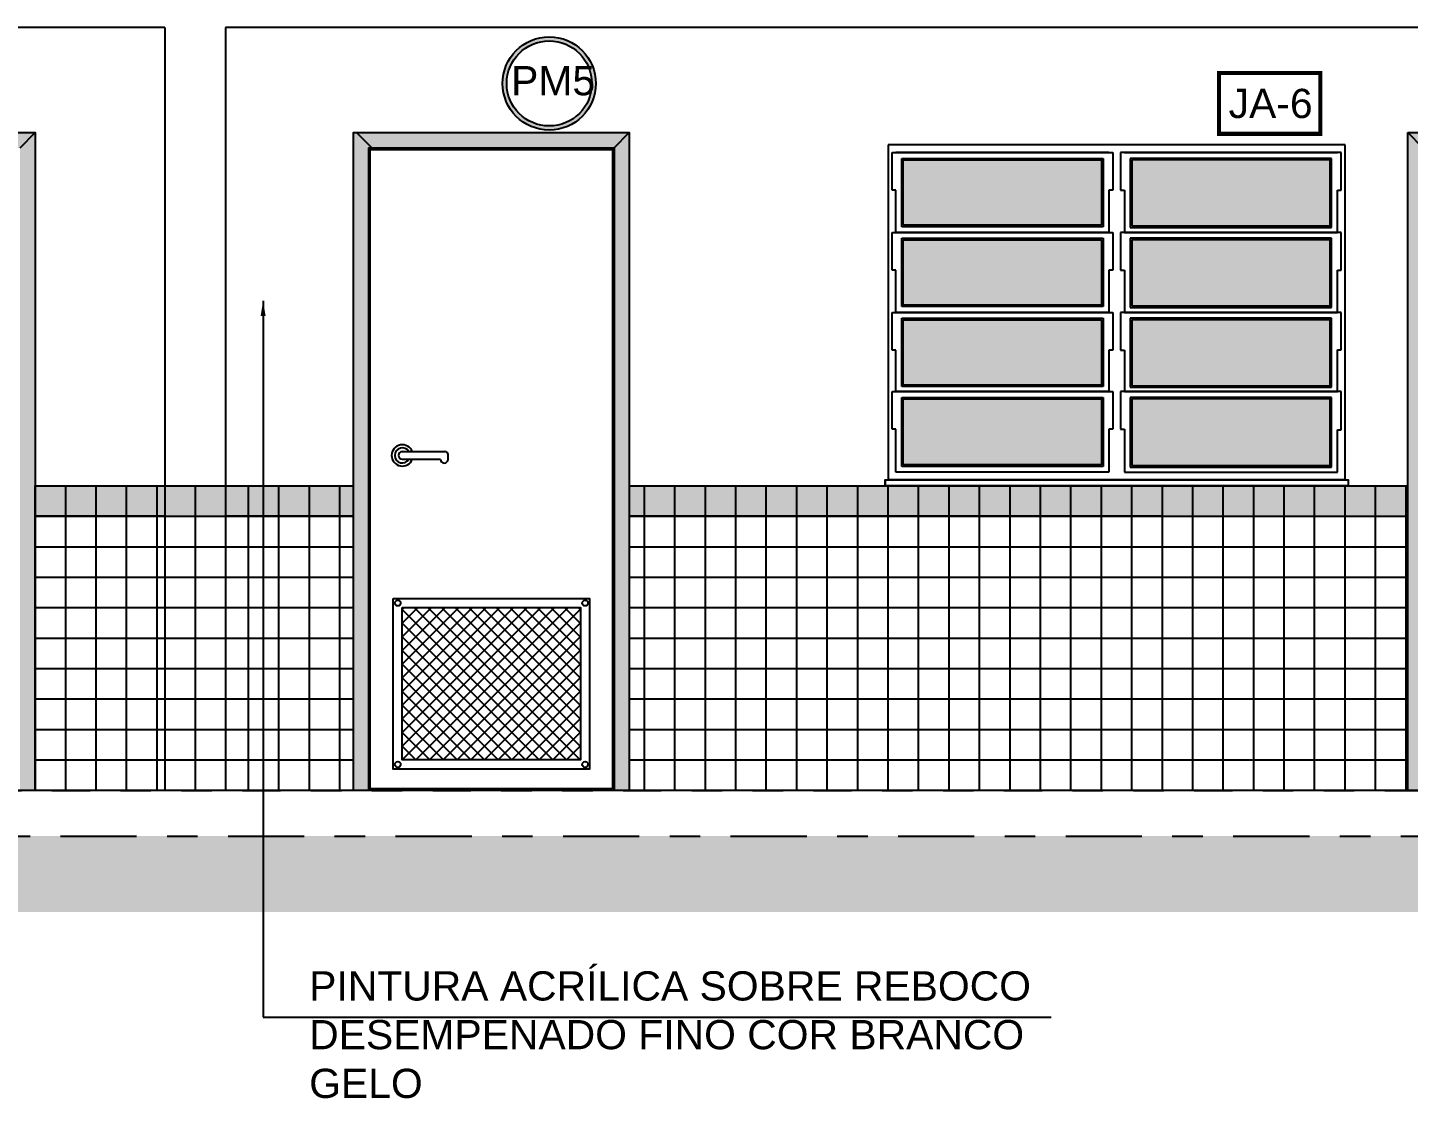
# Model space of a CAD drawing. Extents: x 11 to 195, y 73 to 157.
# Drawn here: x 44.711 to 49.244, y 116.642 to 120.158 of the extents above; entities that cross this region are included whole.
import ezdxf

# ---------------------------------------------------------------- set-up
doc = ezdxf.new("R2010")
doc.units = 0
doc.header["$LTSCALE"] = 0.005
doc.linetypes.add('C5', pattern=[60, 50, -5, 0, -5])
doc.linetypes.add('TRAÇO-2PTOS_P', pattern=[0.625, 0.25, -0.125, 0, -0.125, 0, -0.125])
doc.layers.get('0').update_dxf_attribs({"linetype": 'CONTINUOUS'})
for name, color, linetype in [('01', 1, 'CONTINUOUS'), ('02', 2, 'CONTINUOUS'), ('0_HATCH', 1, 'CONTINUOUS'), ('252', 252, 'CONTINUOUS'), ('A-01', 1, 'CONTINUOUS'), ('A-ESQ', 1, 'CONTINUOUS'), ('A-ESQUADRIAS', 2, 'CONTINUOUS'), ('A-HACHURA', 7, 'CONTINUOUS'), ('A-PORTA', 3, 'CONTINUOUS'), ('AR-HAT-SERVIÇO', 253, 'CONTINUOUS'), ('AR-MP-ESQ', 151, 'CONTINUOUS'), ('ARQ-ESQ-VISTA1', 2, 'CONTINUOUS'), ('ARQ-EXO-1_050', 251, 'C5'), ('ARQ-SMB-1_100', 1, 'CONTINUOUS'), ('ARQ-TXT-1_075', 2, 'CONTINUOUS')]:
    doc.layers.add(name, color=color, linetype=linetype)
doc.styles.add('ESC-50-A20', font='arial.ttf', dxfattribs={"height": 0.1})
doc.styles.add('FNDE Texto Cota 0025', font='verdana.ttf', dxfattribs={"height": 0.04})
doc.dimstyles.new('FNDE 1-0025', dxfattribs={"dimscale": 5, "dimtxt": 0.04, "dimasz": 0.01, "dimexe": 0.15, "dimexo": 0.15, "dimgap": 0.005, "dimtad": 1, "dimzin": 1, "dimdsep": 46, "dimtxsty": 'FNDE Texto Cota 0025', "dimblk": 'tic', "dimcen": 0.015, "dimdle": 0.15, "dimse1": 1, "dimse2": 1, "dimclrd": 251, "dimclre": 251, "dimclrt": 256, "dimaunit": 1, "dimadec": 3, "dimazin": 0, "dimtfac": 1, "dimtix": 1, "dimtmove": 2, "dimatfit": 3, "dimfxl": 0.15, "dimtvp": 1, "dimtolj": 1, "dimtzin": 0, "dimarcsym": 0})

# ---------------------------------------------------------------- blocks, each defined once
blk = doc.blocks.new('tic')
at = {"color": 251}
for p, q in [((0, -1), (0, 1)), ((-1, 0), (1, 0))]:
    blk.add_line(p, q, dxfattribs=at)
blk.add_line((-0.6, -0.6), (0.6, 0.6))

msp = doc.modelspace()

# ---------------------------------------------------------------- hatches: boundary and pattern name
at = {"layer": '0_HATCH'}
h = msp.add_hatch(color=160, dxfattribs=at)
h.paths.add_polyline_path([(43.8815, 119.7633), (43.8915, 119.7633), (43.8415, 119.8133), (43.8315, 119.8133), (43.8315, 117.6533), (43.8815, 117.6533)])
h.paths.add_polyline_path([(44.7365, 119.8133), (43.8415, 119.8133), (43.8915, 119.7633), (44.6865, 119.7633)])
h.paths.add_polyline_path([(44.7365, 119.8133), (44.6865, 119.7633), (44.6865, 117.6533), (44.7365, 117.6533)])
h = msp.add_hatch(color=160, dxfattribs=at)
h.paths.add_polyline_path([(45.8315, 119.7633), (45.8415, 119.7633), (45.7915, 119.8133), (45.7815, 119.8133), (45.7815, 117.6533), (45.8315, 117.6533)])
h.paths.add_polyline_path([(46.6865, 119.8133), (45.7915, 119.8133), (45.8415, 119.7633), (46.6365, 119.7633)])
h.paths.add_polyline_path([(46.6865, 119.8133), (46.6365, 119.7633), (46.6365, 117.6533), (46.6865, 117.6533)])
h = msp.add_hatch(color=160, dxfattribs=at)
h.paths.add_polyline_path([(49.292, 119.7633), (49.242, 119.8133), (49.242, 117.6533), (49.292, 117.6533)])
h.paths.add_polyline_path([(50.1415, 119.8133), (49.242, 119.8133), (49.292, 119.7633), (50.0915, 119.7633)])
h.paths.add_polyline_path([(50.1415, 119.8133), (50.0915, 119.7633), (50.0915, 117.6533), (50.1415, 117.6533)])
h = msp.add_hatch(color=160, dxfattribs=at)
h.paths.add_polyline_path([(38.5815, 118.5533), (38.5815, 118.6533), (37.931, 118.6533), (37.931, 118.5533)])
h.paths.add_polyline_path([(49.242, 118.5533), (49.242, 118.6533), (46.6865, 118.6533), (46.6865, 118.5533)])
h.paths.add_polyline_path([(34.9865, 118.6533), (34.9865, 118.5533), (37.0315, 118.5533), (37.0315, 118.6533)])
h.paths.add_polyline_path([(40.1615, 118.6533), (40.1615, 118.5533), (40.3815, 118.5533), (40.3815, 118.6533)])
h.paths.add_polyline_path([(39.9615, 118.5533), (39.9615, 118.6533), (39.481, 118.6533), (39.481, 118.5533)])
h.paths.add_polyline_path([(45.3615, 118.6533), (45.3615, 118.5533), (45.7815, 118.5533), (45.7815, 118.6533)])
h.paths.add_polyline_path([(45.1615, 118.5533), (45.1615, 118.6533), (44.7365, 118.6533), (44.7365, 118.5533)])
h.paths.add_polyline_path([(50.3365, 118.5533), (50.3365, 118.6533), (50.1415, 118.6533), (50.1415, 118.5533)])
h.paths.add_polyline_path([(43.3665, 118.6533), (43.3665, 118.5533), (43.8315, 118.5533), (43.8315, 118.6533)])
h.paths.add_polyline_path([(42.4665, 118.5533), (42.4665, 118.6533), (41.281, 118.6533), (41.281, 118.5533)])
h = msp.add_hatch(color=160, dxfattribs=at)
h.paths.add_polyline_path([(45.2615, 118.6533), (45.1615, 118.6533), (45.1615, 118.5533), (45.2615, 118.5533)])
h.paths.add_polyline_path([(45.3615, 118.6533), (45.2615, 118.6533), (45.2615, 118.5533), (45.3615, 118.5533)])
at = {"layer": '252'}
h = msp.add_hatch(color=252, dxfattribs=at)
h.set_gradient(color1=(91, 91, 91), one_color=1, tint=1, name='INVHEMISPHERICAL')
h.paths.add_polyline_path([(47.5859, 119.7239), (47.5859, 119.5094), (48.2371, 119.5094), (48.2371, 119.7239)])
h.paths.add_polyline_path([(48.2371, 119.2469), (48.2371, 119.4614), (47.5859, 119.4614), (47.5859, 119.2469)])
h.paths.add_polyline_path([(47.5859, 119.1989), (47.5859, 118.9844), (48.2371, 118.9844), (48.2371, 119.1989)])
h.paths.add_polyline_path([(47.5859, 118.9389), (47.5859, 118.7219), (48.2371, 118.7219), (48.2371, 118.9389)])
h = msp.add_hatch(color=252, dxfattribs=at)
h.set_gradient(color1=(91, 91, 91), one_color=1, tint=1, name='INVHEMISPHERICAL')
h.paths.add_polyline_path([(48.9871, 119.5071), (48.9871, 119.7239), (48.3359, 119.7239), (48.3359, 119.5071)])
h.paths.add_polyline_path([(48.3359, 119.4614), (48.3359, 119.2446), (48.9871, 119.2446), (48.9871, 119.4614)])
h.paths.add_polyline_path([(48.9871, 118.9821), (48.9871, 119.1989), (48.3359, 119.1989), (48.3359, 118.9821)])
h.paths.add_polyline_path([(48.3359, 118.9389), (48.3359, 118.7196), (48.9871, 118.7196), (48.9871, 118.9389)])
at = {"layer": 'A-01'}
h = msp.add_hatch(dxfattribs=at)
h.set_pattern_fill('ANSI37', color=1, scale=0.01, style=0, double=1)
h.set_pattern_definition([(45, (45.94146, 117.75332), (-0.0224506, 0.0224506), []), (135, (45.94146, 117.75332), (-0.0224506, -0.0224506), [])])
h.paths.add_polyline_path([(45.9415, 118.2533), (46.5265, 118.2533), (46.5265, 117.7533), (45.9415, 117.7533)])
at = {"layer": 'A-HACHURA'}
msp.add_hatch(color=254, dxfattribs=at).paths.add_polyline_path([(51.6194, 117.2533), (51.6194, 117.5033), (32.6677, 117.5033), (32.6677, 117.2533)])
at = {"layer": 'ARQ-SMB-1_100'}
h = msp.add_hatch(color=252, dxfattribs=at)
edge = h.paths.add_edge_path()
edge.add_arc((46.4239, 119.9749), 0.1531, 0, 360)
edge = h.paths.add_edge_path(flags=17)
edge.add_arc((46.4239, 119.9749), 0.1397, 0, 360)

# ---------------------------------------------------------------- linework, layer by layer
at = {"layer": '01'}
for p, q in [((45.9415, 118.7658), (46.0815, 118.7658)), ((45.9415, 118.7408), (46.0665, 118.7408)), ((46.0915, 118.7408), (46.0915, 118.7558))]:
    msp.add_line(p, q, dxfattribs=at)
at = {"layer": '01', "color": 251}
for p, q in [((44.7365, 117.6533), (44.7365, 118.6533)), ((44.7365, 117.6533), (44.7365, 118.6533)), ((45.1615, 118.6533), (45.3615, 118.6533)), ((45.2615, 118.6533), (45.2615, 117.6533)), ((45.8365, 117.6533), (45.8365, 118.6533)), ((46.6365, 117.6533), (46.6365, 118.6533)), ((46.6865, 118.6533), (48.432, 118.6533)), ((49.2365, 117.6533), (49.2365, 118.6533)), ((45.1615, 118.5533), (45.3615, 118.5533)), ((46.6865, 118.5533), (48.432, 118.5533)), ((45.1615, 118.4533), (45.3615, 118.4533)), ((45.1615, 118.3533), (45.3615, 118.3533)), ((45.1615, 118.2533), (45.3615, 118.2533)), ((45.1615, 118.1533), (45.3615, 118.1533)), ((45.1615, 118.0533), (45.3615, 118.0533)), ((45.1615, 117.9533), (45.3615, 117.9533)), ((45.1615, 117.8533), (45.3615, 117.8533)), ((45.1615, 117.7533), (45.3615, 117.7533))]:
    msp.add_line(p, q, dxfattribs=at)
at = {"layer": '01'}
for centre, radius, start, end in [((45.9415, 118.7533), 0.035, 20.9248, 339.0752), ((45.9415, 118.7533), 0.025, 30, 330), ((45.9415, 118.7533), 0.0125, 90, 270), ((46.0815, 118.7558), 0.01, 0, 90), ((46.079, 118.7408), 0.0125, 180, 0)]:
    msp.add_arc(centre, radius, start, end, dxfattribs=at)
at = {"layer": '02'}
msp.add_line((49.0365, 118.6733), (47.5365, 118.6733), dxfattribs=at)
at = {"layer": '02', "color": 253, "linetype": 'Continuous'}
for points in [[(46.6865, 118.6533), (48.432, 118.6533)], [(48.432, 118.5533), (46.6865, 118.5533)]]:
    msp.add_lwpolyline(points, dxfattribs=at)
at = {"layer": '252'}
for p, q in [((44.8365, 117.6533), (44.8365, 118.6533)), ((44.9365, 117.6533), (44.9365, 118.6533)), ((45.0365, 117.6533), (45.0365, 118.6533)), ((45.1365, 117.6533), (45.1365, 118.6533)), ((45.4365, 117.6533), (45.4365, 118.6533)), ((45.5365, 117.6533), (45.5365, 118.6533)), ((45.6365, 117.6533), (45.6365, 118.6533)), ((45.7365, 117.6533), (45.7365, 118.6533)), ((45.7365, 117.6533), (45.7365, 118.6533)), ((46.6865, 118.6533), (49.242, 118.6533)), ((46.7365, 117.6533), (46.7365, 118.6533)), ((46.7365, 117.6533), (46.7365, 118.6533)), ((46.8365, 117.6533), (46.8365, 118.6533)), ((46.9365, 117.6533), (46.9365, 118.6533)), ((47.0365, 117.6533), (47.0365, 118.6533)), ((47.1365, 117.6533), (47.1365, 118.6533)), ((47.1365, 117.6533), (47.1365, 118.6533)), ((47.2365, 117.6533), (47.2365, 118.6533)), ((47.3365, 117.6533), (47.3365, 118.6533)), ((47.4365, 117.6533), (47.4365, 118.6533)), ((47.5365, 117.6533), (47.5365, 118.6533)), ((47.5365, 117.6533), (47.5365, 118.6533)), ((47.6365, 117.6533), (47.6365, 118.6533)), ((47.7365, 117.6533), (47.7365, 118.6533)), ((47.8365, 117.6533), (47.8365, 118.6533)), ((47.9365, 117.6533), (47.9365, 118.6533)), ((47.9365, 117.6533), (47.9365, 118.6533)), ((48.0365, 117.6533), (48.0365, 118.6533)), ((48.1365, 117.6533), (48.1365, 118.6533)), ((48.2365, 117.6533), (48.2365, 118.6533)), ((48.3365, 117.6533), (48.3365, 118.6533)), ((48.3365, 117.6533), (48.3365, 118.6533)), ((48.4365, 117.6533), (48.4365, 118.6533)), ((48.5365, 117.6533), (48.5365, 118.6533)), ((48.6365, 117.6533), (48.6365, 118.6533)), ((48.7365, 117.6533), (48.7365, 118.6533)), ((48.7365, 117.6533), (48.7365, 118.6533)), ((48.8365, 117.6533), (48.8365, 118.6533)), ((48.9365, 117.6533), (48.9365, 118.6533)), ((49.0365, 117.6533), (49.0365, 118.6533)), ((49.1365, 117.6533), (49.1365, 118.6533)), ((49.1365, 117.6533), (49.1365, 118.6533)), ((46.6865, 118.5533), (49.242, 118.5533)), ((44.7365, 118.4533), (45.1615, 118.4533)), ((45.3615, 118.4533), (45.7815, 118.4533)), ((46.6865, 118.4533), (49.242, 118.4533)), ((44.7365, 118.3533), (45.1615, 118.3533)), ((45.3615, 118.3533), (45.7815, 118.3533)), ((46.6865, 118.3533), (49.242, 118.3533)), ((44.7365, 118.2533), (45.1615, 118.2533)), ((45.3615, 118.2533), (45.7815, 118.2533)), ((46.6865, 118.2533), (49.242, 118.2533)), ((44.7365, 118.1533), (45.1615, 118.1533)), ((45.3615, 118.1533), (45.7815, 118.1533)), ((46.6865, 118.1533), (49.242, 118.1533)), ((44.7365, 118.0533), (45.1615, 118.0533)), ((45.3615, 118.0533), (45.7815, 118.0533)), ((46.6865, 118.0533), (49.242, 118.0533)), ((44.7365, 117.9533), (45.1615, 117.9533)), ((45.3615, 117.9533), (45.7815, 117.9533)), ((46.6865, 117.9533), (49.242, 117.9533)), ((44.7365, 117.8533), (45.1615, 117.8533)), ((45.3615, 117.8533), (45.7815, 117.8533)), ((46.6865, 117.8533), (49.242, 117.8533)), ((44.7365, 117.7533), (45.1615, 117.7533)), ((45.3615, 117.7533), (45.7815, 117.7533)), ((46.6865, 117.7533), (49.242, 117.7533))]:
    msp.add_line(p, q, dxfattribs=at)
for points in [[(44.7365, 118.6533), (45.1615, 118.6533)], [(45.3615, 118.6533), (45.7815, 118.6533)], [(45.1615, 118.5533), (44.7365, 118.5533)], [(45.7815, 118.5533), (45.3615, 118.5533)]]:
    msp.add_lwpolyline(points, dxfattribs=at)
at = {"layer": 'A-01', "color": 3}
for p, q in [((45.1615, 120.1583), (45.1615, 117.6533)), ((45.3615, 120.1583), (45.3615, 117.6533))]:
    msp.add_line(p, q, dxfattribs=at)
at = {"layer": 'A-01', "color": 5}
msp.add_line((51.1365, 117.6533), (34.1865, 117.6533), dxfattribs=at)
at = {"layer": 'A-01', "color": 3}
for points in [[(45.1615, 120.1583), (40.1615, 120.1583)], [(50.3365, 120.1583), (45.3615, 120.1583)]]:
    msp.add_lwpolyline(points, dxfattribs=at)
at = {"layer": 'A-ESQ', "color": 2}
for p, q in [((44.6865, 119.7633), (44.7365, 119.8133)), ((45.7915, 119.8133), (45.8415, 119.7633)), ((46.6365, 119.7633), (46.6865, 119.8133)), ((49.242, 119.8133), (50.1415, 119.8133)), ((49.242, 117.6533), (49.242, 119.8133)), ((49.292, 119.7633), (49.242, 119.8133))]:
    msp.add_line(p, q, dxfattribs=at)
for points in [[(43.8315, 117.6533), (43.8315, 119.8133), (44.7365, 119.8133), (44.7365, 117.6533)], [(45.7815, 117.6533), (45.7815, 119.8133), (46.6865, 119.8133), (46.6865, 117.6533)], [(45.8315, 117.6533), (45.8315, 119.7633), (46.6365, 119.7633), (46.6365, 117.6533)], [(46.6315, 117.6583), (45.8365, 117.6583), (45.8365, 119.7583), (46.6315, 119.7583)], [(45.9115, 118.2833), (46.5565, 118.2833), (46.5565, 117.7233), (45.9115, 117.7233)]]:
    msp.add_lwpolyline(points, close=True, dxfattribs=at)
msp.add_lwpolyline([(45.9415, 118.2533), (46.5265, 118.2533), (46.5265, 117.7533), (45.9415, 117.7533), (45.9415, 118.2533)], dxfattribs=at)
at = {"layer": 'A-ESQUADRIAS', "color": 1}
for p, q in [((47.5492, 119.7479), (48.2738, 119.7479)), ((47.5492, 119.6244), (47.5492, 119.7479)), ((48.2611, 119.7479), (47.5619, 119.7479)), ((47.5809, 119.7289), (48.2421, 119.7289)), ((47.5809, 119.5044), (47.5809, 119.7289)), ((48.2421, 119.7289), (48.2421, 119.5044)), ((48.2738, 119.7479), (48.2738, 119.6244)), ((49.0238, 119.7479), (48.2992, 119.7479)), ((48.2992, 119.7479), (48.2992, 119.6244)), ((48.3119, 119.7479), (49.0111, 119.7479)), ((48.9921, 119.7289), (48.3309, 119.7289)), ((48.3309, 119.7289), (48.3309, 119.5021)), ((48.9921, 119.5021), (48.9921, 119.7289)), ((49.0238, 119.6246), (49.0238, 119.7479)), ((47.5619, 119.6244), (47.5492, 119.6244)), ((47.5619, 119.4854), (47.5619, 119.6244)), ((48.2738, 119.6244), (48.2611, 119.6244)), ((48.2611, 119.6244), (48.2611, 119.4854)), ((48.2992, 119.6244), (48.3119, 119.6244)), ((48.3119, 119.6244), (48.3119, 119.4854)), ((49.0111, 119.4854), (49.0111, 119.6246)), ((49.0111, 119.6246), (49.0238, 119.6246)), ((47.5492, 119.4854), (48.2738, 119.4854)), ((47.5492, 119.3619), (47.5492, 119.4854)), ((48.2611, 119.4854), (47.5619, 119.4854)), ((48.2611, 119.4854), (47.5619, 119.4854)), ((48.2421, 119.5044), (47.5809, 119.5044)), ((48.2738, 119.4854), (48.2738, 119.3619)), ((49.0238, 119.4854), (48.2992, 119.4854)), ((48.2992, 119.4854), (48.2992, 119.3619)), ((48.3119, 119.4854), (49.0111, 119.4854)), ((48.3119, 119.4854), (49.0111, 119.4854)), ((48.3309, 119.5021), (48.9921, 119.5021)), ((49.0238, 119.3621), (49.0238, 119.4854)), ((47.5809, 119.4664), (48.2421, 119.4664)), ((47.5809, 119.2419), (47.5809, 119.4664)), ((48.2421, 119.4664), (48.2421, 119.2419)), ((48.9921, 119.4664), (48.3309, 119.4664)), ((48.3309, 119.4664), (48.3309, 119.2396)), ((48.9921, 119.2396), (48.9921, 119.4664)), ((47.5619, 119.3619), (47.5492, 119.3619)), ((47.5619, 119.2229), (47.5619, 119.3619)), ((48.2738, 119.3619), (48.2611, 119.3619)), ((48.2611, 119.3619), (48.2611, 119.2229)), ((48.2992, 119.3619), (48.3119, 119.3619)), ((48.3119, 119.3619), (48.3119, 119.2229)), ((49.0111, 119.2229), (49.0111, 119.3621)), ((49.0111, 119.3621), (49.0238, 119.3621)), ((47.5492, 119.2229), (48.2738, 119.2229)), ((47.5492, 119.0994), (47.5492, 119.2229)), ((48.2611, 119.2229), (47.5619, 119.2229)), ((48.2611, 119.2229), (47.5619, 119.2229)), ((48.2421, 119.2419), (47.5809, 119.2419)), ((48.2738, 119.2229), (48.2738, 119.0994)), ((49.0238, 119.2229), (48.2992, 119.2229)), ((48.2992, 119.2229), (48.2992, 119.0994)), ((48.3119, 119.2229), (49.0111, 119.2229)), ((48.3119, 119.2229), (49.0111, 119.2229)), ((48.3309, 119.2396), (48.9921, 119.2396)), ((49.0238, 119.0996), (49.0238, 119.2229)), ((47.5809, 119.2039), (48.2421, 119.2039)), ((47.5809, 118.9794), (47.5809, 119.2039)), ((48.2421, 119.2039), (48.2421, 118.9794)), ((48.9921, 119.2039), (48.3309, 119.2039)), ((48.3309, 119.2039), (48.3309, 118.9771)), ((48.9921, 118.9771), (48.9921, 119.2039)), ((47.5619, 119.0994), (47.5492, 119.0994)), ((47.5619, 118.9629), (47.5619, 119.0994)), ((48.2738, 119.0994), (48.2611, 119.0994)), ((48.2611, 119.0994), (48.2611, 118.9629)), ((48.2992, 119.0994), (48.3119, 119.0994)), ((48.3119, 119.0994), (48.3119, 118.9629)), ((49.0111, 118.9629), (49.0111, 119.0996)), ((49.0111, 119.0996), (49.0238, 119.0996)), ((47.5492, 118.9629), (48.2738, 118.9629)), ((47.5492, 118.8394), (47.5492, 118.9629)), ((48.2611, 118.9629), (47.5619, 118.9629)), ((48.2611, 118.9629), (47.5619, 118.9629)), ((48.2421, 118.9794), (47.5809, 118.9794)), ((47.5809, 118.9439), (48.2421, 118.9439)), ((47.5809, 118.7169), (47.5809, 118.9439)), ((48.2421, 118.9439), (48.2421, 118.7169)), ((48.2738, 118.9629), (48.2738, 118.8394)), ((49.0238, 118.9629), (48.2992, 118.9629)), ((48.2992, 118.9629), (48.2992, 118.8394)), ((48.3119, 118.9629), (49.0111, 118.9629)), ((48.3119, 118.9629), (49.0111, 118.9629)), ((48.3309, 118.9771), (48.9921, 118.9771)), ((48.9921, 118.9439), (48.3309, 118.9439)), ((48.3309, 118.9439), (48.3309, 118.7146)), ((48.9921, 118.7146), (48.9921, 118.9439)), ((49.0238, 118.8371), (49.0238, 118.9629)), ((47.5619, 118.8394), (47.5492, 118.8394)), ((47.5619, 118.6979), (47.5619, 118.8394)), ((48.2738, 118.8394), (48.2611, 118.8394)), ((48.2611, 118.8394), (48.2611, 118.6979)), ((48.2992, 118.8394), (48.3119, 118.8394)), ((48.3119, 118.8394), (48.3119, 118.6979)), ((49.0111, 118.6979), (49.0111, 118.8371)), ((49.0111, 118.8371), (49.0238, 118.8371)), ((48.2421, 118.7169), (47.5809, 118.7169)), ((48.3309, 118.7146), (48.9921, 118.7146)), ((48.2611, 118.6979), (47.5619, 118.6979)), ((48.3119, 118.6979), (49.0111, 118.6979))]:
    msp.add_line(p, q, dxfattribs=at)
at = {"layer": 'A-PORTA', "color": 9}
for p, q in [((47.5859, 119.7239), (48.2371, 119.7239)), ((47.5859, 119.5094), (47.5859, 119.7239)), ((48.2371, 119.7239), (48.2371, 119.5094)), ((48.9871, 119.7239), (48.3359, 119.7239)), ((48.3359, 119.7239), (48.3359, 119.5071)), ((48.9871, 119.5071), (48.9871, 119.7239)), ((48.2371, 119.5094), (47.5859, 119.5094)), ((48.3359, 119.5071), (48.9871, 119.5071)), ((47.5859, 119.4614), (48.2371, 119.4614)), ((47.5859, 119.2469), (47.5859, 119.4614)), ((48.2371, 119.4614), (48.2371, 119.2469)), ((48.9871, 119.4614), (48.3359, 119.4614)), ((48.3359, 119.4614), (48.3359, 119.2446)), ((48.9871, 119.2446), (48.9871, 119.4614)), ((48.2371, 119.2469), (47.5859, 119.2469)), ((48.3359, 119.2446), (48.9871, 119.2446)), ((47.5859, 119.1989), (48.2371, 119.1989)), ((47.5859, 118.9844), (47.5859, 119.1989)), ((48.2371, 119.1989), (48.2371, 118.9844)), ((48.9871, 119.1989), (48.3359, 119.1989)), ((48.3359, 119.1989), (48.3359, 118.9821)), ((48.9871, 118.9821), (48.9871, 119.1989)), ((48.2371, 118.9844), (47.5859, 118.9844)), ((48.3359, 118.9821), (48.9871, 118.9821)), ((47.5859, 118.9389), (48.2371, 118.9389)), ((47.5859, 118.7219), (47.5859, 118.9389)), ((48.2371, 118.9389), (48.2371, 118.7219)), ((48.9871, 118.9389), (48.3359, 118.9389)), ((48.3359, 118.9389), (48.3359, 118.7196)), ((48.9871, 118.7196), (48.9871, 118.9389)), ((48.2371, 118.7219), (47.5859, 118.7219)), ((48.3359, 118.7196), (48.9871, 118.7196))]:
    msp.add_line(p, q, dxfattribs=at)
at = {"layer": 'AR-HAT-SERVIÇO', "color": 253}
for p, q in [((44.7365, 118.6533), (45.1615, 118.6533)), ((45.3615, 118.6533), (45.7815, 118.6533)), ((44.7365, 118.5533), (45.1615, 118.5533)), ((45.3615, 118.5533), (45.7815, 118.5533))]:
    msp.add_line(p, q, dxfattribs=at)
for points in [[(44.7365, 118.6533), (45.1615, 118.6533)], [(45.3615, 118.6533), (45.7815, 118.6533)], [(46.6865, 118.6533), (48.432, 118.6533)], [(45.1615, 118.5533), (44.7365, 118.5533)], [(45.7815, 118.5533), (45.3615, 118.5533)], [(48.432, 118.5533), (46.6865, 118.5533)]]:
    msp.add_lwpolyline(points, dxfattribs=at)
at = {"layer": 'AR-MP-ESQ'}
for centre in [(45.9265, 118.2683), (46.5415, 118.2683), (45.9265, 117.7383), (46.5415, 117.7383)]:
    msp.add_circle(centre, 0.00955, dxfattribs=at)
at = {"layer": 'ARQ-ESQ-VISTA1'}
for p, q in [((49.0365, 119.7733), (47.5365, 119.7733)), ((47.5365, 119.7733), (47.5365, 118.6733)), ((49.0365, 118.6733), (49.0365, 119.7733))]:
    msp.add_line(p, q, dxfattribs=at)
msp.add_lwpolyline([(47.5265, 118.6733), (47.5265, 118.6533), (47.5265, 118.6733), (49.0465, 118.6733), (49.0465, 118.6733), (49.0465, 118.6533), (47.5265, 118.6533)], dxfattribs=at)
at = {"layer": 'ARQ-EXO-1_050', "color": 252, "linetype": 'TRAÇO-2PTOS_P', "ltscale": 100}
msp.add_line((32.9165, 117.6533), (51.6194, 117.6533), dxfattribs=at)
at = {"layer": 'ARQ-EXO-1_050', "color": 252}
for q in [(51.6194, 117.5033), (51.1365, 117.5033)]:
    msp.add_line((32.1693, 117.5033), q, dxfattribs=at)
at = {"layer": 'ARQ-SMB-1_100', "color": 252, "ltscale": 10, "const_width": 0.0133, "elevation": 1.8897}
msp.add_lwpolyline([(48.9554, 120.0094), (48.6221, 120.0094), (48.6221, 119.8094), (48.9554, 119.8094)], close=True, dxfattribs=at)
at = {"layer": 'ARQ-SMB-1_100', "color": 252}
for radius in [0.1531, 0.1397]:
    msp.add_circle((46.4239, 119.9749), radius, dxfattribs=at)

# ---------------------------------------------------------------- texts
at = {"layer": 'ARQ-TXT-1_075', "insert": (45.6358, 117.059), "char_height": 0.096, "width": 2.509657, "attachment_point": 1, "style": 'ESC-50-A20'}
msp.add_mtext('PINTURA ACRÍLICA SOBRE REBOCO DESEMPENADO FINO COR BRANCO GELO', dxfattribs=at)
at = {"layer": 'ARQ-TXT-1_075', "style": 'ESC-50-A20'}
for tag, p in [('PM5', (46.2987, 119.936, 0.0971)), ('JA-6', (48.6542, 119.8613, 1.6644))]:
    msp.add_attdef(tag, p, '', height=0.096, dxfattribs=at)

# ---------------------------------------------------------------- leaders
at = {"layer": 'ARQ-SMB-1_100'}
msp.add_leader([(45.4845, 119.2608), (45.4845, 116.9082), (48.071, 116.9082)], dimstyle='FNDE 1-0025', override={"dimtad": 0, "dimfxl": 0.025, "dimarcsym": 1}, dxfattribs=at)

doc.saveas('drawing.dxf')
